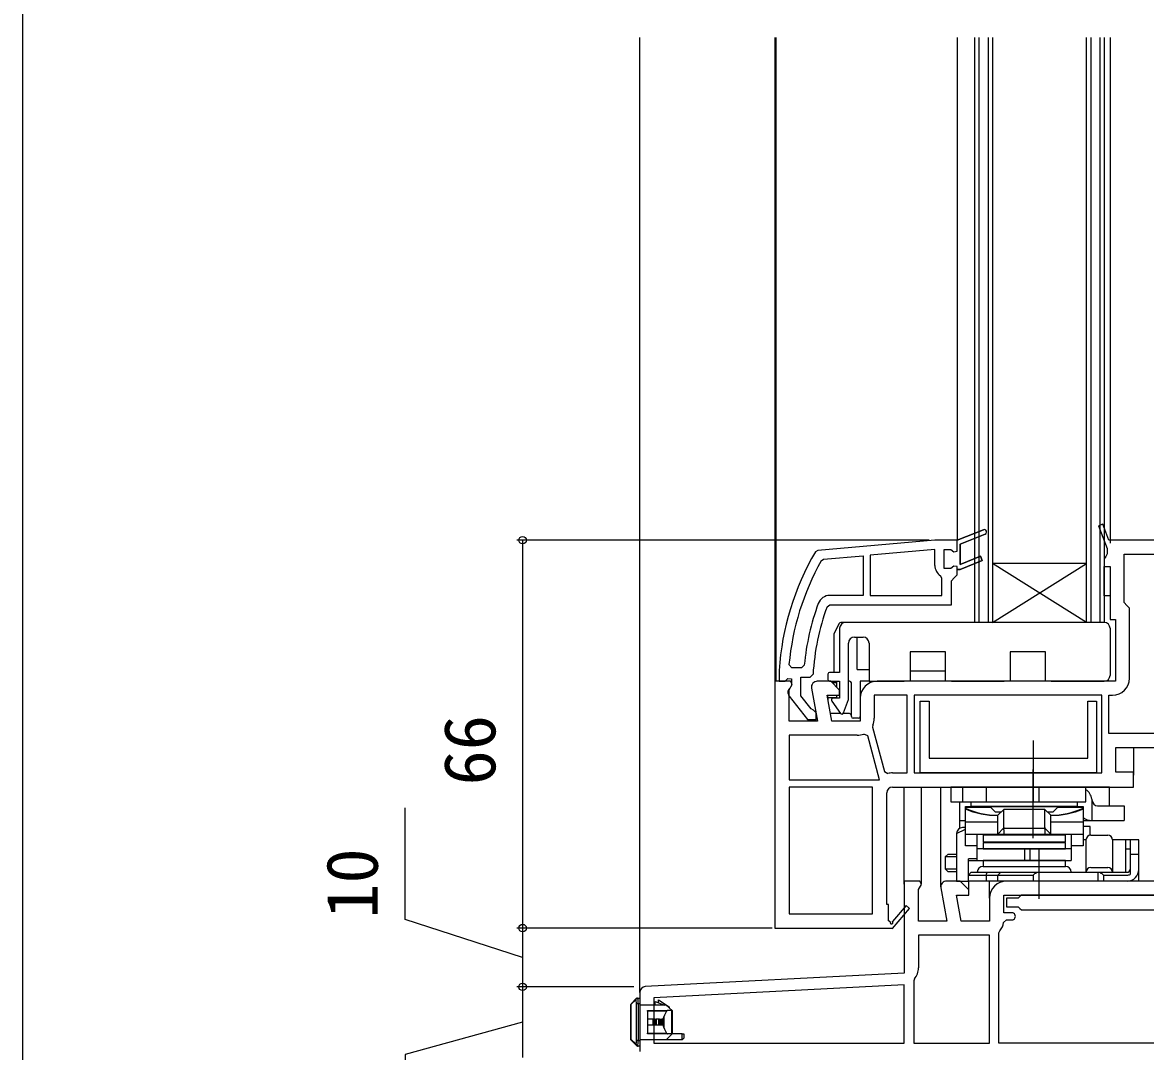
# Model space of a CAD drawing. Units: millimetres, scale not verified. Extents: x -525 to 525, y -783 to 778.
# Drawn here: x -525 to -334, y 108.3 to 283.4 of the extents above; entities that cross this region are included whole.
import ezdxf
from ezdxf.enums import TextEntityAlignment as Align

# ---------------------------------------------------------------- set-up
doc = ezdxf.new("R2010")
doc.units = ezdxf.units.MM
doc.header["$LTSCALE"] = 4
for name, color, linetype in [('0-3_YKK_11', 7, 'Continuous'), ('0-5_YKK_12', 2, 'Continuous'), ('0-6_YKK_13', 4, 'Continuous'), ('0-8_YKK_D', 6, 'Continuous'), ('0-9_YKK_ZWAK', 7, 'Continuous')]:
    doc.layers.add(name, color=color, linetype=linetype)
doc.styles.add('ＭＳ ゴシック', font='')
doc.styles.get('ＭＳ ゴシック').set_extended_font_data('MS Gothic')

msp = doc.modelspace()

# ---------------------------------------------------------------- linework, layer by layer
at = {"layer": '0-3_YKK_11'}
for p, q in [((-389.146, 191.782), (-388.753, 192.036)), ((-388.131, 183.973), (-387.661, 184.3)), ((-377, 155.7), (-374.5, 155.7)), ((-420, 118.351), (-420, 108.3))]:
    msp.add_line(p, q, dxfattribs=at)
for points in [[(-361.252, 196.328), (-365.5, 194.638), (-365.5, 191.164), (-362.051, 192.57), (-361.749, 191.83), (-365.5, 190.3), (-366, 190.3), (-366, 190.8), (-366.59, 190.875), (-367.075, 190.5), (-368.2, 190.5), (-368.2, 193.7), (-367.075, 193.7), (-366.59, 193.325), (-366, 193.4), (-366, 195.3), (-361.548, 197.072), (-366, 195.3), (-369.8, 195.3), (-389.727, 193.557), (-390.115, 193.311)], [(-320, 195.3), (-340.189, 195.3), (-341.226, 198.042), (-341.974, 197.759), (-340.5, 193.861), (-340.5, 192.966), (-340.75, 192.533), (-341, 192.1), (-341, 190.8), (-340, 190.8), (-340, 181.8), (-339.1, 181.8), (-339.1, 171.3), (-379.6, 171.3)], [(-387.661, 184.3), (-367, 184.3), (-367, 188.4), (-366.5, 188.9), (-366, 189.4), (-366, 190.3), (-365.5, 190.3), (-361.749, 191.83), (-362.051, 192.57), (-365.5, 191.164), (-365.5, 194.638), (-361.252, 196.328)], [(-369.8, 191), (-369.8, 193.694), (-380.8, 192.732), (-380.8, 185.9)], [(-377, 153.3), (-336, 153.3), (-336, 155.8), (-339, 155.8), (-339, 160), (-321.4, 160), (-321.4, 155.8), (-323, 155.8), (-323, 153.3), (-319, 153.3), (-319, 194.3)], [(-388.753, 192.036), (-382, 192.627), (-382, 185.9), (-387.661, 185.9)], [(-336.7, 171.8), (-336.7, 183.705), (-337.15, 184.203), (-337.6, 184.7), (-337.6, 192.9), (-321.4, 192.9), (-321.4, 189.166), (-321.65, 188.733), (-321.65, 187.867), (-321.4, 187.434), (-321.4, 181.166), (-321.65, 180.733), (-321.65, 179.867), (-321.4, 179.434), (-321.4, 167.166), (-321.65, 166.733), (-321.65, 165.867), (-321.4, 165.434), (-321.4, 162.4)], [(-380.8, 185.9), (-368.6, 185.9), (-368.6, 188.809), (-368.831, 189.23)], [(-392.013, 174.053), (-392.51, 173.6), (-394.117, 173.6), (-394.615, 174.146)], [(-396.299, 173.148), (-396.3, 173.115), (-396.3, 171.3), (-395.294, 171.3), (-394.798, 171.738), (-394.2, 171.7), (-394.2, 170.6), (-394.4, 170.2)], [(-394.587, 168.783), (-391.475, 164.8), (-390, 164.8), (-390, 165.901), (-390.475, 166.401), (-390.845, 166.592), (-392.6, 168.839), (-392.6, 172), (-391.029, 172), (-390.53, 172.471)], [(-397, 171.3), (-397, 129.3), (-377.134, 129.3), (-377, 129.223), (-374.095, 132.641), (-374.705, 133.159), (-377.016, 130.44)], [(-390.785, 170.126), (-389.793, 164.5), (-394.6, 164.5), (-394.6, 169.856), (-394.058, 170.724), (-394.377, 171.3), (-397, 171.3)], [(-382.5, 168.4), (-382.5, 164.5), (-387.356, 164.5), (-388.132, 168.9), (-386, 168.9), (-386, 169.8), (-387.5, 171.3), (-389.8, 171.3)], [(-374.5, 155.7), (-374.5, 168.9), (-380.1, 168.9), (-380.1, 165)], [(-321.4, 162.4), (-340.2, 162.4), (-340.2, 168.9), (-339.6, 168.9)], [(-380.356, 163.809), (-380.383, 163.474), (-378.372, 155.968), (-377.775, 155.611)], [(-394.6, 154.5), (-379.221, 154.5), (-381.226, 161.984), (-381.899, 162.317)], [(-383, 162.1), (-394.6, 162.1), (-394.6, 154.5)], [(-377.394, 130.374), (-377.7, 130.551), (-377.7, 133.3), (-378, 133.3), (-378, 152.3)], [(-315, 143.327), (-315, 137.3), (-357.6, 137.3)], [(-368.785, 136.126), (-367.793, 130.5), (-372.6, 130.5), (-372.6, 135.856), (-372.058, 136.724), (-372.377, 137.3), (-375, 137.3), (-375, 121.658), (-419.052, 119.35)], [(-360.5, 134.4), (-360.5, 130.5), (-365.356, 130.5), (-366.132, 134.9), (-364, 134.9), (-364, 135.8), (-365.5, 137.3), (-367.8, 137.3)], [(-356.7, 131.9), (-358.1, 131.9), (-358.1, 134.9), (-315, 134.9), (-315, 131.9), (-316.4, 131.9)], [(-358.113, 130.252), (-357.616, 130.7), (-356.7, 130.7)], [(-360.5, 109.7), (-360.5, 128.1), (-372.6, 128.1), (-372.6, 122.533)], [(-315, 109.7), (-358.9, 109.7), (-358.9, 128.5), (-358.762, 128.845)], [(-373.282, 120.665), (-373.4, 120.343), (-373.4, 109.7), (-360.5, 109.7)]]:
    msp.add_lwpolyline(points, dxfattribs=at)
for points in [[(-341.4, 168.9), (-373.3, 168.9), (-373.3, 155.7), (-341.4, 155.7)], [(-380.4, 131.7), (-380.4, 153.3), (-394.6, 153.3), (-394.6, 131.7)], [(-375, 119.656), (-417.6, 117.423), (-417.6, 109.7), (-375, 109.7)]]:
    msp.add_lwpolyline(points, close=True, dxfattribs=at)
for centre, radius, start, end in [((-361.4, 196.7), 0.4, 291.69939, 111.69941), ((-361.4, 196.7), 0.4, 291.69939, 111.69941), ((-350.4, 170.1), 46, 149.69629, 176.20063), ((-350.4, 170.1), 44.4, 150.76927, 174.77219), ((-367.7, 191), 2.1, 180.00001, 237.42104), ((-387.661, 183.8), 2.1, 90, 159.81284), ((-350.4, 170.1), 41.8, 159.8128, 174.57386), ((-350.4, 170.1), 40.2, 159.81283, 176.6194), ((-393.8, 169.4), 1, 126.86989, 218.08672), ((-389.8, 170.3), 1, 90.00002, 190.00001), ((-379.6, 168.4), 2.9, 90.00001, 179.99999), ((-339.6, 171.8), 2.9, 270.00001, 359.99999), ((-383, 165), 2.9, 335.74737, 0.00004), ((-383, 165), 2.9, 270.00001, 292.31385), ((-377, 152.3), 3.4, 90.00002, 103.17387), ((-377, 152.3), 1, 90.00001, 179.99999), ((-367.8, 136.3), 1, 90, 189.99998), ((-357.6, 134.4), 2.9, 90.00001, 179.99999), ((-356.7, 131.3), 0.6, 269.99999, 90.00001), ((-377.178, 130.249), 0.25, 150, 49.64299), ((-360.5, 130.5), 2.4, 316.39716, 354.0622), ((-375.5, 122.533), 2.9, 319.88081, 0.00001), ((-419, 118.351), 1, 93.00003, 180)]:
    msp.add_arc(centre, radius, start, end, dxfattribs=at)
at = {"layer": '0-5_YKK_12'}
for p, q in [((-420, 118.351), (-420, 280.815)), ((-397, 280.815), (-397, 170.8)), ((-396.801, 171.3), (-396.8, 280.815)), ((-366, 280.815), (-366, 195.299)), ((-363, 181.3), (-363, 280.815)), ((-362.3, 280.815), (-362.3, 181.3)), ((-360.7, 181.3), (-360.7, 280.815)), ((-360, 280.815), (-360, 181.3)), ((-344, 181.3), (-344, 280.815)), ((-343.3, 280.815), (-343.3, 181.3)), ((-341.7, 181.3), (-341.7, 280.815)), ((-341, 280.815), (-341, 181.3)), ((-340, 280.815), (-340, 194.8)), ((-344, 181.3), (-360, 191.3)), ((-341, 181.3), (-363, 181.3)), ((-336, 160), (-336, 155.3)), ((-375, 136.8), (-375, 153.3)), ((-372.1, 136.8), (-372.1, 153.3)), ((-368.8, 136.3), (-368.8, 153.3)), ((-364, 135.593), (-364, 137.3)), ((-360.5, 134.4), (-360.5, 137.3))]:
    msp.add_line(p, q, dxfattribs=at)
msp.add_lwpolyline([(-360, 181.3), (-344, 191.3), (-360, 191.3)], dxfattribs=at)
at = {"layer": '0-6_YKK_13'}
for p, q in [((-386.083, 181.134), (-386.968, 179.363)), ((-386, 180.3), (-386, 172.8)), ((-385, 181.3), (-385.815, 181.3)), ((-341, 181.3), (-385, 181.3)), ((-340, 180.3), (-340, 172.3)), ((-387, 179.229), (-387, 172.8)), ((-384.5, 168.272), (-384.5, 177.8)), ((-383.5, 178.8), (-382, 178.8)), ((-383, 173.3), (-383, 178.8)), ((-381, 177.8), (-381, 171.3)), ((-368, 176.3), (-374, 176.3)), ((-368, 171.3), (-368, 176.3)), ((-351, 176.3), (-357, 176.3)), ((-351, 171.3), (-351, 176.3)), ((-388, 172.5), (-388, 171.6)), ((-386, 172.8), (-387.7, 172.8)), ((-383, 173.3), (-381, 173.3)), ((-374, 173.05), (-368, 173.05)), ((-387.7, 171.3), (-386, 171.3)), ((-386.5, 171), (-387.2, 171)), ((-386.5, 171), (-386.5, 171.3)), ((-386.5, 170.3), (-386.5, 171)), ((-386, 171.3), (-386, 168.4)), ((-384.3, 171.3), (-384.5, 171.3)), ((-384, 165.3), (-384, 171)), ((-381, 171.3), (-382.5, 171.3)), ((-382.5, 171.3), (-382.5, 165.3)), ((-381, 171.3), (-375, 171.3)), ((-367, 171.3), (-368, 171.3)), ((-367, 171.3), (-358, 171.3)), ((-350, 171.3), (-351, 171.3)), ((-350, 171.3), (-341, 171.3)), ((-388, 168.5), (-388, 168.869)), ((-388, 168.5), (-388, 168.154)), ((-386.5, 168.5), (-388, 168.5)), ((-386, 168.4), (-387.1, 168.4)), ((-386.5, 168.5), (-386.5, 168.9)), ((-385.346, 165.895), (-384.518, 168.169)), ((-387.346, 167.928), (-385.874, 165.825)), ((-385.854, 165.8), (-387.585, 165.8)), ((-384.3, 165.8), (-385.402, 165.8)), ((-382.8, 165), (-383.7, 165)), ((-353.1, 161.2), (-353.1, 152.7)), ((-353.1, 144.6), (-353.1, 156.3)), ((-367.1, 153.3), (-367.1, 150.8)), ((-340.1, 153.3), (-367.1, 153.3)), ((-365.1, 153.3), (-365.1, 150.8)), ((-361.1, 153.3), (-361.1, 150.8)), ((-353.058, 153.3), (-353.058, 150.8)), ((-352.142, 153.3), (-352.142, 150.8)), ((-344.1, 150.8), (-344.1, 153.3)), ((-343.613, 153.3), (-344.1, 153.209)), ((-340.1, 150.1), (-340.1, 153.3)), ((-343.08, 151.261), (-343.08, 147.6)), ((-367.1, 150.8), (-344.1, 150.8)), ((-365.585, 150.8), (-365.585, 146.274)), ((-364.6, 150), (-344.6, 150)), ((-364.6, 143.3), (-364.6, 150)), ((-360.272, 149.8), (-364.6, 149.8)), ((-363.6, 150), (-363.6, 150.8)), ((-345.6, 150), (-363.6, 150)), ((-359.472, 149), (-360.272, 149.8)), ((-358.1, 149.5), (-359.1, 148.5)), ((-358.1, 146.421), (-358.1, 149.5)), ((-351.1, 146.421), (-351.1, 149.5)), ((-348.928, 149.8), (-349.728, 149)), ((-344.6, 149.8), (-348.928, 149.8)), ((-345.6, 150.143), (-345.562, 150)), ((-342.145, 150.1), (-337.6, 150.1)), ((-337.6, 150.1), (-337.6, 147.6)), ((-365.585, 147.6), (-364.6, 147.6)), ((-364.6, 147.353), (-359.1, 147.353)), ((-358.6, 149), (-359.472, 149)), ((-359.1, 145.421), (-359.1, 148.5)), ((-349.728, 149), (-350.6, 149)), ((-350.1, 145.421), (-350.1, 148.5)), ((-350.1, 147.353), (-344.6, 147.353)), ((-344.6, 147.6), (-337.6, 147.6)), ((-366.1, 145.4), (-364.6, 146.15)), ((-366.1, 145.4), (-366.1, 137.3)), ((-364.6, 146.4), (-365.1, 146.4)), ((-364.6, 145.3), (-350.1, 145.3)), ((-362.6, 140.8), (-362.6, 145.3)), ((-359.1, 145.3), (-358.106, 146.294)), ((-358.1, 146.3), (-358.097, 146.303)), ((-358.1, 146.032), (-358.1, 145.3)), ((-358.097, 146.388), (-358.097, 146.303)), ((-351.103, 146.388), (-351.103, 146.303)), ((-351.103, 146.303), (-351.1, 146.3)), ((-351.1, 146.3), (-351.094, 146.294)), ((-351.1, 146.032), (-351.1, 145.3)), ((-351.094, 146.294), (-350.1, 145.3)), ((-350.1, 145.3), (-344.6, 145.3)), ((-346.6, 145.3), (-346.6, 140.8)), ((-343.388, 146.6), (-344.6, 146.6)), ((-343.388, 145.095), (-343.388, 146.6)), ((-362.6, 143.3), (-364.6, 143.3)), ((-347.6, 145.1), (-361.6, 145.1)), ((-361.6, 145.1), (-361.6, 143.9)), ((-347.6, 143.9), (-361.6, 143.9)), ((-347.6, 143.9), (-347.6, 145.1)), ((-346.064, 143.3), (-346.6, 143.3)), ((-344.1, 144.3), (-344.6, 144.3)), ((-344.1, 144.3), (-344.1, 138.8)), ((-343.3, 145.1), (-340.4, 145.1)), ((-335.1, 144.3), (-339.6, 144.3)), ((-339.6, 144.3), (-339.6, 138.8)), ((-337.4, 144.3), (-337.4, 138.8)), ((-336.6, 144.3), (-336.6, 138.434)), ((-335.1, 139.3), (-335.1, 144.3)), ((-366.1, 141.4), (-368.033, 141.4)), ((-367.533, 141.9), (-366.1, 141.9)), ((-366.1, 141.429), (-366.129, 141.4)), ((-366.129, 141.4), (-366.129, 139.4)), ((-346.6, 142.8), (-362.6, 142.8)), ((-354.565, 142.8), (-354.565, 140.8)), ((-353.661, 142.8), (-353.661, 140.8)), ((-352.1, 142.8), (-352.1, 134.3)), ((-335.1, 141.8), (-336.6, 141.8)), ((-362.6, 141.1), (-364.1, 141.1)), ((-364.1, 137.3), (-364.1, 141.1)), ((-364.1, 140.8), (-362.6, 140.8)), ((-364.1, 137.3), (-364.1, 140.8)), ((-364.1, 140.8), (-362.6, 140.8)), ((-362.6, 140.8), (-346.6, 140.8)), ((-361.6, 139.8), (-347.6, 139.8)), ((-343.3, 139.6), (-340.4, 139.6)), ((-368.033, 139.4), (-367.533, 138.9)), ((-368.033, 139.4), (-366.1, 139.4)), ((-366.1, 138.9), (-367.533, 138.9)), ((-366.129, 139.4), (-366.1, 139.371)), ((-364.1, 138.3), (-363.6, 138.8)), ((-364.1, 138.3), (-353.058, 138.3)), ((-363.6, 138.8), (-337.1, 138.8)), ((-361.1, 138.3), (-360.893, 138.8)), ((-361.1, 138.3), (-361.1, 137.3)), ((-359.1, 138.3), (-358.6, 138.8)), ((-359.1, 137.3), (-359.1, 138.3)), ((-353.058, 138.3), (-353.058, 137.3)), ((-352.6, 138.6), (-352.6, 138.8)), ((-352.142, 138.8), (-352.142, 137.3)), ((-342.058, 138.8), (-342.058, 137.3)), ((-341.6, 138.6), (-341.6, 138.8)), ((-341.142, 138.3), (-337.1, 138.3)), ((-341.142, 138.3), (-341.142, 137.3)), ((-335.1, 137.3), (-335.1, 139.3)), ((-366.1, 137.3), (-364.1, 137.3)), ((-337.1, 137.3), (-364.1, 137.3)), ((-335.1, 137.3), (-337.1, 137.3)), ((-420.674, 117.096), (-421.494, 116.276)), ((-420.376, 117.4), (-420.38, 117.395)), ((-421.5, 110.376), (-421.5, 116.276)), ((-421.494, 116.276), (-421.5, 116.276)), ((-421.494, 116.276), (-421.494, 110.424)), ((-420.254, 116.4), (-420.548, 116.4)), ((-420, 116.4), (-420, 110.2)), ((-415.5, 116.2), (-420, 116.2)), ((-418.7, 115.3), (-415.264, 115.3)), ((-418.7, 115.196), (-418.7, 115.3)), ((-418.7, 115.196), (-418.7, 113.8)), ((-415.443, 115.196), (-418.7, 115.196)), ((-414.5, 115.3), (-415.5, 116.2)), ((-414.565, 115.3), (-415.264, 115.3)), ((-414.565, 111.3), (-414.565, 115.3)), ((-414.565, 115.3), (-414.5, 115.3)), ((-414.5, 115.3), (-414.5, 111.3)), ((-417.8, 113.8), (-418.7, 113.8)), ((-418.7, 113.8), (-418.7, 112.8)), ((-418.7, 112.8), (-418.7, 111.404)), ((-417.8, 113.8), (-417.8, 112.8)), ((-417.359, 113.8), (-417.8, 113.8)), ((-417.217, 112.8), (-417.359, 112.8)), ((-417.217, 113.8), (-417.217, 112.8)), ((-416.8, 113.8), (-417.217, 113.8)), ((-416.8, 112.8), (-417.217, 112.8)), ((-416.8, 113.8), (-416.8, 112.8)), ((-416.667, 113.8), (-416.8, 113.8)), ((-416.667, 112.8), (-416.8, 112.8)), ((-416.486, 112.8), (-416.667, 112.8)), ((-416.486, 113.8), (-416.486, 112.8)), ((-416.45, 112.8), (-416.486, 112.8)), ((-416.45, 113.8), (-416.258, 113.8)), ((-416.258, 112.8), (-416.45, 112.8)), ((-416.258, 113.8), (-416.258, 112.8)), ((-416.028, 113.8), (-416.258, 113.8)), ((-416.028, 112.8), (-416.258, 112.8)), ((-416.028, 113.8), (-416.028, 112.8)), ((-415.888, 114.196), (-415.888, 112.404)), ((-418.7, 111.404), (-415.443, 111.404)), ((-415.5, 110.3), (-414.5, 111.3)), ((-414.565, 111.3), (-415.264, 111.3)), ((-414.5, 111.3), (-414.565, 111.3)), ((-412.8, 111.3), (-412.5, 111.3)), ((-421.494, 110.424), (-420.631, 109.561)), ((-420.488, 109.288), (-420.549, 109.349)), ((-420.337, 109.287), (-420.276, 109.2)), ((-415.5, 110.3), (-420, 110.3)), ((-412.8, 110.3), (-415.5, 110.3))]:
    msp.add_line(p, q, dxfattribs=at)
for points in [[(-341, 190.8), (-340, 190.8), (-340, 185.8), (-341, 185.8)], [(-342.3, 155.7), (-372.3, 155.7), (-372.3, 167.9), (-370.8, 167.9), (-370.8, 158.2), (-343.8, 158.2), (-343.8, 167.9), (-342.3, 167.9)], [(-361.6, 142.8), (-347.6, 142.8), (-347.6, 143.8), (-361.6, 143.8)], [(-361.6, 139.8), (-347.6, 139.8), (-347.6, 140.8), (-361.6, 140.8)], [(-355.058, 132.4), (-318.042, 132.4), (-317.746, 132.65), (-317.45, 132.9), (-315.5, 132.9), (-315.5, 134.4), (-317.45, 134.4), (-317.746, 134.65), (-318.042, 134.9), (-355.058, 134.9), (-355.354, 134.65), (-355.65, 134.4), (-357.6, 134.4), (-357.6, 132.9), (-355.65, 132.9), (-355.354, 132.65)]]:
    msp.add_lwpolyline(points, close=True, dxfattribs=at)
for points in [[(-374, 176.3), (-374, 171.3), (-375, 171.3)], [(-357, 176.3), (-357, 171.3), (-358, 171.3)], [(-359.1, 148.379), (-360.517, 148.452), (-361.917, 148.67), (-363.283, 149.029), (-364.6, 149.527)], [(-363.6, 150.8), (-345.6, 150.8), (-345.6, 150)], [(-350.1, 148.5), (-351.1, 149.5), (-358.1, 149.5)], [(-344.6, 149.527), (-345.917, 149.029), (-347.283, 148.67), (-348.683, 148.452), (-350.1, 148.379)], [(-344.6, 150), (-344.6, 143.3), (-346.064, 143.3)], [(-358.106, 146.294), (-358.1, 146.3), (-351.1, 146.3)], [(-367.533, 141.9), (-368.033, 141.4), (-368.033, 139.4)], [(-337.4, 142.8), (-337.1, 142.8), (-336.6, 142.8)], [(-421.412, 116.488), (-420.592, 117.308), (-420.588, 117.312)], [(-420.376, 117.4), (-420, 117.4), (-420, 116.4), (-420.254, 116.4)], [(-417.4, 116.2), (-417.4, 116.8), (-415.8, 116.2)], [(-416.8, 116.575), (-416.8, 117.1), (-415, 115.9)], [(-420.254, 116.4), (-420.254, 110.2), (-420.548, 110.2), (-420.548, 116.4)], [(-415.286, 116.007), (-415, 115.9), (-415, 115.75)], [(-417.359, 112.8), (-417.8, 112.8), (-418.7, 112.8)], [(-417.359, 112.8), (-417.359, 113.8), (-417.217, 113.8)], [(-416.667, 112.8), (-416.667, 113.8), (-416.486, 113.8)], [(-416.45, 112.8), (-416.45, 113.8), (-416.486, 113.8)], [(-416.028, 113.8), (-415.948, 113.994), (-415.888, 114.196)], [(-415.888, 112.404), (-415.947, 112.602), (-416.028, 112.8)], [(-415.264, 111.3), (-418.7, 111.3), (-418.7, 111.404)], [(-412.8, 110.3), (-412.8, 111.3), (-414.5, 111.3)], [(-412.5, 111.3), (-412.5, 110.6), (-412.8, 110.3)], [(-420.549, 109.349), (-421.5, 110.3), (-421.5, 110.376)], [(-420.254, 110.2), (-420, 110.2), (-420, 109.2), (-420.276, 109.2)]]:
    msp.add_lwpolyline(points, dxfattribs=at)
for centre, radius, start, end in [((-385.815, 181), 0.3, 90, 153.43495), ((-385, 180.3), 1, 90, 180), ((-341, 180.3), 1, 0, 90), ((-386.7, 179.229), 0.3, 153.43495, 180), ((-383.5, 177.8), 1, 90, 180), ((-382, 177.8), 1, 0, 90), ((-387.7, 172.5), 0.3, 90, 180), ((-341, 172.3), 1, 270, 0), ((-387.7, 171.6), 0.3, 180, 270), ((-384.3, 171), 0.3, 0, 90), ((-387.1, 168.1), 0.3, 90, 215), ((-384.8, 168.272), 0.3, 340, 0), ((-385.628, 165.997), 0.3, 215, 340), ((-384.3, 165.5), 0.3, 0, 90), ((-383.7, 165.3), 0.3, 180, 270), ((-382.8, 165.3), 0.3, 270, 0), ((-359.1, 161.5), 13, 244.971, 270), ((-350.1, 161.5), 13, 270, 295.029), ((-365.1, 145.4), 1, 90, 180), ((-343.3, 144.3), 0.8, 90, 180), ((-340.4, 144.3), 0.8, 0, 90), ((-361.6, 138.8), 1, 90, 180), ((-347.6, 138.8), 1, 0, 90), ((-343.3, 138.8), 0.8, 90, 180), ((-340.4, 138.8), 0.8, 0, 90), ((-352.6, 138.1), 0.5, 90, 156.42182), ((-341.6, 138.1), 0.5, 23.57818, 90), ((-337.1, 139.3), 0.5, 270, 0), ((-337.1, 139.3), 2, 270, 0), ((-337.1, 139.3), 1, 270, 300), ((-420.37, 117.091), 0.304, 91.7644, 179.04855), ((-420.39, 117.109), 0.284, 135.21566, 182.49633), ((-420.383, 117.099), 0.295, 89.30544, 134.94469), ((-420.376, 117.1), 0.3, 90, 135), ((-421.2, 116.276), 0.3, 135, 180), ((-421.211, 116.288), 0.284, 135.21566, 182.49633), ((-420.348, 109.549), 0.284, 177.50367, 224.78434), ((-420.319, 109.601), 0.314, 187.32627, 266.78077), ((-420.383, 109.523), 0.24, 226.38814, 281.18869), ((-420.276, 109.5), 0.3, 225, 270)]:
    msp.add_arc(centre, radius, start, end, dxfattribs=at)
for centre, major_axis, ratio, start_param, end_param in [((-345.556, 150.8), (-2.519, 0), 0.992546, 3.3270551, 4.0960742), ((-345.311, 150.8), (0, 2.5), 0.907845, 4.7982086, 4.8978514), ((-342.145, 151.1), (0, 1), 0.907845, 1.6566159, 3.1415927), ((-343.049, 150.1), (-2.519, 0), 0.992361, 0.9076587, 1.5584194), ((-357.1, 147.3), (1.97, 1.97), 0.176327, 2.9670622, 3.0184971), ((-357.272, 144.3), (0.828, -1.998), 0.093899, 3.1804673, 3.5485674), ((-360.1, 144.3), (1.932, 1.932), 0.267949, 6.0213859, 6.0991353), ((-356.1, 148.3), (1.97, 1.97), 0.176327, 2.9670621, 3.018497), ((-353.1, 148.3), (1.97, -1.97), 0.176327, 0.1230956, 0.1745305), ((-349.1, 144.3), (1.932, -1.932), 0.267949, 3.3256427, 3.403392), ((-351.928, 144.3), (-0.828, -1.998), 0.093899, 2.7346179, 3.102718), ((-352.1, 147.3), (1.97, -1.97), 0.176327, 0.1230955, 0.1745304), ((-420.688, 116.4), (0, 0.7), 0.2, 4.712389, 6.1791526), ((-420.394, 116.4), (0, 1), 0.14, 4.712389, 6.1791526), ((-413.711, 113.3), (0, 2.9), 0.789474, 0.8581397, 1.2566748), ((-415.264, 115), (0, 0.3), 0.789474, 6.2831853, 7.141325), ((-413.711, 113.3), (0, 2.9), 0.789474, 1.8849178, 2.283453), ((-415.264, 111.6), (0, 0.3), 0.789474, 2.283453, 3.1415927), ((-421.2, 110.424), (0.286, 0.119), 0.756388, 2.640578, 2.8379736), ((-420.688, 110.2), (0, 0.7), 0.2, 3.5625567, 4.712389), ((-420.394, 110.2), (0, 1), 0.14, 3.5625567, 4.712389)]:
    msp.add_ellipse(centre, major_axis=major_axis, ratio=ratio, start_param=start_param, end_param=end_param, dxfattribs=at)
at = {"layer": '0-8_YKK_D'}
for p, q in [((-370.778, 195.3), (-440.921, 195.3)), ((-439.921, 195.3), (-439.921, 129.3)), ((-397.5, 129.3), (-440.921, 129.3)), ((-397.5, 129.3), (-440.921, 129.3)), ((-439.921, 129.3), (-439.921, 119.3)), ((-421, 119.3), (-440.921, 119.3)), ((-421, 119.3), (-440.921, 119.3)), ((-439.921, 119.3), (-439.921, 107.3))]:
    msp.add_line(p, q, dxfattribs=at)
for points in [[(-439.921, 124.3), (-459.921, 130.746), (-459.921, 149.746)], [(-439.921, 113.3), (-459.921, 107.779), (-459.921, 89.051)]]:
    msp.add_lwpolyline(points, dxfattribs=at)
for centre in [(-439.921, 195.3), (-439.921, 129.3), (-439.921, 129.3), (-439.921, 119.3), (-439.921, 119.3)]:
    msp.add_circle(centre, 0.637, dxfattribs=at)
at = {"layer": '0-9_YKK_ZWAK'}
msp.add_line((-525, 747.3), (-525, -782.7), dxfattribs=at)

# ---------------------------------------------------------------- texts
at = {"layer": '0-8_YKK_D', "style": 'ＭＳ ゴシック'}
for s, p in [('66', (-441.921, 153.573)), ('10', (-461.921, 130.905))]:
    msp.add_text(s, height=8.798, rotation=90, dxfattribs=at).set_placement(p, align=Align.BOTTOM_LEFT)

doc.saveas('drawing.dxf')
